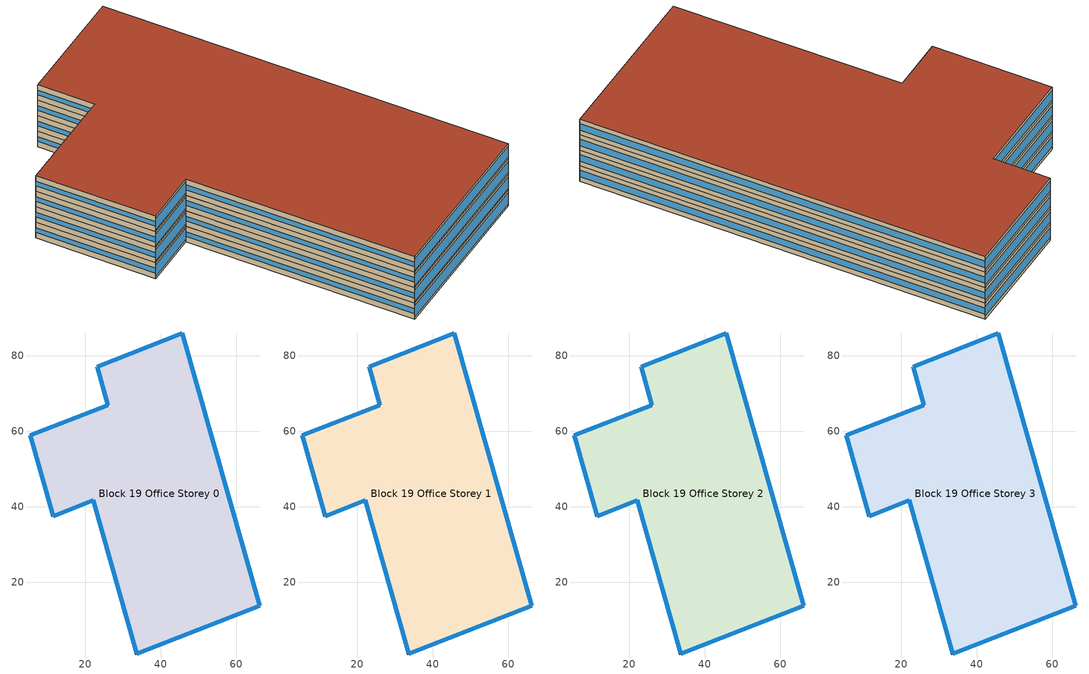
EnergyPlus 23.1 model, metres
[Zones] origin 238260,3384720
Block 19 Office Storey 0
 floor ground (Project Floor): 45.72,85.96 66.14,13.79 33.67,1.04 22.08,41.71 11.52,37.53 5.51,58.86 25.96,66.91 23.13,77.07 z0
 wall outside (Project Wall): 45.72,85.96 23.13,77.07 25.96,66.91 5.51,58.86 11.52,37.53 22.08,41.71 33.67,1.04 66.14,13.79 45.72,85.96 z0:3
 window (Office_north_window_construction): 45.7,85.95 23.14,77.08 / 25.95,66.91 5.52,58.87 z0.6:2.4
 window (Office_west_window_construction): 23.13,77.07 25.96,66.92 / 5.51,58.85 11.51,37.54 / 22.09,41.69 33.67,1.06 z1.05:1.95
 window (Office_south_window_construction): 11.52,37.53 22.08,41.71 / 33.69,1.05 66.13,13.79 z0.45:2.55
 window (Office_east_window_construction): 66.13,13.83 45.73,85.92 z0.9:2.1
 roof outside (Project Ceiling): 66.14,13.79 45.72,85.96 23.13,77.07 25.96,66.91 5.51,58.86 11.52,37.53 22.08,41.71 33.67,1.04 z3
Block 19 Office Storey 1
 floor outside (Project Floor): 45.72,85.96 66.14,13.79 33.67,1.04 22.08,41.71 11.52,37.53 5.51,58.86 25.96,66.91 23.13,77.07 z3
 wall outside (Project Wall): 45.72,85.96 23.13,77.07 25.96,66.91 5.51,58.86 11.52,37.53 22.08,41.71 33.67,1.04 66.14,13.79 45.72,85.96 z3:6
 window (Office_north_window_construction): 45.7,85.95 23.14,77.08 / 25.95,66.91 5.52,58.87 z3.6:5.4
 window (Office_west_window_construction): 23.13,77.07 25.96,66.92 / 5.51,58.85 11.51,37.54 / 22.09,41.69 33.67,1.06 z4.05:4.95
 window (Office_south_window_construction): 11.52,37.53 22.08,41.71 / 33.69,1.05 66.13,13.79 z3.45:5.55
 window (Office_east_window_construction): 66.13,13.83 45.73,85.92 z3.9:5.1
 roof outside (Project Ceiling): 66.14,13.79 45.72,85.96 23.13,77.07 25.96,66.91 5.51,58.86 11.52,37.53 22.08,41.71 33.67,1.04 z6
Block 19 Office Storey 2
 floor outside (Project Floor): 45.72,85.96 66.14,13.79 33.67,1.04 22.08,41.71 11.52,37.53 5.51,58.86 25.96,66.91 23.13,77.07 z6
 wall outside (Project Wall): 45.72,85.96 23.13,77.07 25.96,66.91 5.51,58.86 11.52,37.53 22.08,41.71 33.67,1.04 66.14,13.79 45.72,85.96 z6:9
 window (Office_north_window_construction): 45.7,85.95 23.14,77.08 / 25.95,66.91 5.52,58.87 z6.6:8.4
 window (Office_west_window_construction): 23.13,77.07 25.96,66.92 / 5.51,58.85 11.51,37.54 / 22.09,41.69 33.67,1.06 z7.05:7.95
 window (Office_south_window_construction): 11.52,37.53 22.08,41.71 / 33.69,1.05 66.13,13.79 z6.45:8.55
 window (Office_east_window_construction): 66.13,13.83 45.73,85.92 z6.9:8.1
 roof outside (Project Ceiling): 66.14,13.79 45.72,85.96 23.13,77.07 25.96,66.91 5.51,58.86 11.52,37.53 22.08,41.71 33.67,1.04 z9
Block 19 Office Storey 3
 floor outside (Project Floor): 45.72,85.96 66.14,13.79 33.67,1.04 22.08,41.71 11.52,37.53 5.51,58.86 25.96,66.91 23.13,77.07 z9
 wall outside (Project Wall): 45.72,85.96 23.13,77.07 25.96,66.91 5.51,58.86 11.52,37.53 22.08,41.71 33.67,1.04 66.14,13.79 45.72,85.96 z9:12
 window (Office_north_window_construction): 45.7,85.95 23.14,77.08 / 25.95,66.91 5.52,58.87 z9.6:11.4
 window (Office_west_window_construction): 23.13,77.07 25.96,66.92 / 5.51,58.85 11.51,37.54 / 22.09,41.69 33.67,1.06 z10.05:10.95
 window (Office_south_window_construction): 11.52,37.53 22.08,41.71 / 33.69,1.05 66.13,13.79 z9.45:11.55
 window (Office_east_window_construction): 66.13,13.83 45.73,85.92 z9.9:11.1
 roof outside (Project Flat Roof): 66.14,13.79 45.72,85.96 23.13,77.07 25.96,66.91 5.51,58.86 11.52,37.53 22.08,41.71 33.67,1.04 z12
[Building]
Building_1: North Axis=0; Terrain=City; Loads Convergence Tolerance Value=0.04; Temperature Convergence Tolerance Value=0.4; Solar Distribution=FullExterior; Maximum Number of Warmup Days=25; Minimum Number of Warmup Days=6
[Site:Location]
CHN Design_Conditions: Latitude=30; Longitude=114; Time Zone=8; Elevation=12
[SIZINGPERIOD:DESIGNDAY] Day of Month=21; DryBulb Temperature Range Modifier Type=DefaultMultipliers; Humidity Condition Type=Wetbulb; Barometric Pressure=101181; Rain Indicator=No; Snow Indicator=No; Daylight Saving Time Indicator=No; Sky Clearness=0; Begin Environment Reset Mode=FullResetAtBeginEnvironment
Name | Month | Day Type | Maximum DryBulb Temperature | Daily DryBulb Temperature Range | Wetbulb or DewPoint at Maximum DryBulb | Wind Speed | Wind Direction | Solar Model Indicator | ASHRAE Clear Sky Optical Depth for Beam Irradiance taub | ASHRAE Clear Sky Optical Depth for Diffuse Irradiance taud
Ann Htg 99.6% Condns DB | 1 | WinterDesignDay | -10 | 0 | -4.8 | 1 | 340 | ASHRAEClearSky | 0 | 0
Ann Clg .4% Condns DB=>MWB | 7 | SummerDesignDay | 40 | 6.6 | 27.1 | 3.5 | 220 | ASHRAETau | 0.781 | 1.413
[MATERIAL]
DefaultMaterial: Roughness=Rough; Thickness=0.1; Conductivity=0.1; Density=1000; Specific Heat=1000; Thermal Absorptance=0.9; Solar Absorptance=0.7; Visible Absorptance=0.7
[WINDOWMATERIAL:SIMPLEGLAZINGSYSTEM] UFactor=3; Visible Transmittance=0.6
Name | Solar Heat Gain Coefficient
Office_east_window; Office_south_window; Office_west_window | 0.3
Office_north_window | 0.35
[CONSTRUCTION]
Project Wall; Project Floor; Project Flat Roof; Project Ceiling: DefaultMaterial
Office_east_window_construction: Office_east_window
Office_south_window_construction: Office_south_window
Office_west_window_construction: Office_west_window
Office_north_window_construction: Office_north_window
[SPACE] Ceiling Height=autocalculate; Volume=autocalculate; Floor Area=autocalculate; Space Type=Office
Name | Zone
Block 19 Office Storey 0_space | Block 19 Office Storey 0
Block 19 Office Storey 1_space | Block 19 Office Storey 1
Block 19 Office Storey 2_space | Block 19 Office Storey 2
Block 19 Office Storey 3_space | Block 19 Office Storey 3
[SPACELIST]
Office: Block 19 Office Storey 0_space, Block 19 Office Storey 1_space, Block 19 Office Storey 2_space, Block 19 Office Storey 3_space
[ZONE] Type=1; Multiplier=1; Ceiling Height=autocalculate; Volume=autocalculate; Floor Area=autocalculate; Part of Total Floor Area=Yes
Block 19 Office Storey 0; Block 19 Office Storey 1; Block 19 Office Storey 2; Block 19 Office Storey 3
[PEOPLE]
People_for_office: Zone or ZoneList or Space or SpaceList=Office; Number of People Schedule=SeasonalSchedule_Schedule_office_people; Number of People Calculation Method=People/Area; People per Floor Area=0.1; Fraction Radiant=0.3; Sensible Heat Fraction=autocalculate; Activity Level Schedule=SeasonalSchedule_Schedule_office_activity; Carbon Dioxide Generation Rate=3.82e-08; Enable ASHRAE 55 Comfort Warnings=No; Mean Radiant Temperature Calculation Type=ZoneAveraged; Clothing Insulation Calculation Method=ClothingInsulationSchedule; Cold Stress Temperature Threshold=15.56; Heat Stress Temperature Threshold=30
[LIGHTS]
Light_for_office: Zone or ZoneList or Space or SpaceList=Office; Schedule=SeasonalSchedule_office_lighting; Design Level Calculation Method=Watts/Area; Watts per Zone Floor Area=8; Return Air Fraction=0; Fraction Radiant=0.32; Fraction Visible=0.25; Fraction Replaceable=1; EndUse Subcategory=General; Return Air Fraction Calculated from Plenum Temperature=No; Return Air Fraction Function of Plenum Temperature Coefficient 1=0; Return Air Fraction Function of Plenum Temperature Coefficient 2=0
[ELECTRICEQUIPMENT]
Equipment_for_office: Zone or ZoneList or Space or SpaceList=Office; Schedule=SeasonalSchedule_Schedule_office_equipment; Design Level Calculation Method=Watts/Area; Watts per Zone Floor Area=15; Fraction Latent=0; Fraction Radiant=0; Fraction Lost=0; EndUse Subcategory=Electric Equipment
[DAYLIGHTING:CONTROLS] Illuminance Setpoint at Reference Point 1=300
Name | Zone or Space | Glare Calculation Daylighting Reference Point | Daylighting Reference Point 1
Dlight_Block 19 Office Storey 0 | Block 19 Office Storey 0 | Rpoint_Block 19 Office Storey 0 | Rpoint_Block 19 Office Storey 0
Dlight_Block 19 Office Storey 1 | Block 19 Office Storey 1 | Rpoint_Block 19 Office Storey 1 | Rpoint_Block 19 Office Storey 1
Dlight_Block 19 Office Storey 2 | Block 19 Office Storey 2 | Rpoint_Block 19 Office Storey 2 | Rpoint_Block 19 Office Storey 2
Dlight_Block 19 Office Storey 3 | Block 19 Office Storey 3 | Rpoint_Block 19 Office Storey 3 | Rpoint_Block 19 Office Storey 3
[HVACTEMPLATE:THERMOSTAT]
Name | Heating Setpoint Schedule | Cooling Setpoint Schedule
Thermostat_for_office | SeasonalSchedule_office_heating | SeasonalSchedule_office_cooling
Thermostat_for_commercial | SeasonalSchedule_commerical_heating | SeasonalSchedule_commerical_cooling
Thermostat_for_residential | SeasonalSchedule_residential_heating | SeasonalSchedule_residential_cooling
Thermostat_for_school | SeasonalSchedule_school_heating | SeasonalSchedule_school_cooling
Thermostat_for_hospital | SeasonalSchedule_hospital_heating | SeasonalSchedule_hospital_cooling
Thermostat_for_industrial | SeasonalSchedule_Industrial_heating | SeasonalSchedule_Industrial_cooling
Thermostat_for_transport | SeasonalSchedule_transport_heating | SeasonalSchedule_transport_cooling
Thermostat_for_administration | SeasonalSchedule_administration_heating | SeasonalSchedule_administration_cooling
[HVACTEMPLATE:ZONE:IDEALLOADSAIRSYSTEM] Template Thermostat=Thermostat_for_office; Maximum Heating Supply Air Temperature=50; Minimum Cooling Supply Air Temperature=13; Maximum Heating Supply Air Humidity Ratio=0.0156; Minimum Cooling Supply Air Humidity Ratio=0.0077; Heating Limit=NoLimit; Cooling Limit=NoLimit; Dehumidification Control Type=ConstantSensibleHeatRatio; Cooling Sensible Heat Ratio=0.7; Dehumidification Setpoint=60; Humidification Control Type=None; Humidification Setpoint=30; Outdoor Air Method=DetailedSpecification; Outdoor Air Flow Rate per Person=0.00944; Outdoor Air Flow Rate per Zone Floor Area=0; Outdoor Air Flow Rate per Zone=0; Design Specification Outdoor Air Object=Ventilation_for_office; Demand Controlled Ventilation Type=None; Outdoor Air Economizer Type=NoEconomizer; Heat Recovery Type=None; Sensible Heat Recovery Effectiveness=0.7; Latent Heat Recovery Effectiveness=0.65
Block 19 Office Storey 0; Block 19 Office Storey 1; Block 19 Office Storey 2; Block 19 Office Storey 3
[DESIGNSPECIFICATION:OUTDOORAIR]
Ventilation_for_office: Outdoor Air Method=Flow/Person; Outdoor Air Flow per Person=0.00833333; Outdoor Air Flow per Zone Floor Area=0; Outdoor Air Flow per Zone=0; Outdoor Air Flow Air Changes per Hour=0
[SCHEDULE:DAY:HOURLY]
Schedule_administration_heating_summer_hourly; Schedule_commerical_heating_summer_hourly; Schedule_residential_heating_summer_hourly; Schedule_school_heating_summer_hourly; Schedule_hospital_heating_summer_hourly; Schedule_Industrial_heating_summer_hourly; Schedule_transport_heating_summer_hourly; Schedule_office_heating_summer_hourly: -20, -20, -20, -20, -20, -20, -20, -20, -20, -20, -20, -20, -20, -20, -20, -20, -20, -20, -20, -20, -20, -20, -20, -20
Schedule_administration_heating_winnter_weekday_hourly: 5, 5, 5, 5, 5, 5, 12, 12, 18, 20, 20, 20, 20, 20, 20, 20, 20, 20, 18, 5, 5, 5, 5, 5
Schedule_administration_heating_winnter_holiday_hourly; Schedule_school_heating_winnter_holiday_hourly: 5, 5, 5, 5, 5, 5, 5, 5, 5, 5, 5, 5, 5, 5, 5, 5, 5, 5, 5, 5, 5, 5, 5, 5
Schedule_administration_cooling_winter_hourly; Schedule_administration_cooling_summer_holiday_hourly; Schedule_commerical_cooling_winter_hourly; Schedule_residential_cooling_winter_hourly; Schedule_school_cooling_winter_hourly; Schedule_school_cooling_summer_holiday_hourly; Schedule_hospital_cooling_winter_hourly; Schedule_Industrial_cooling_winter_hourly; Schedule_transport_cooling_winter_hourly; Schedule_office_cooling_winter_hourly: 50, 50, 50, 50, 50, 50, 50, 50, 50, 50, 50, 50, 50, 50, 50, 50, 50, 50, 50, 50, 50, 50, 50, 50
Schedule_administration_cooling_summer_weekday_hourly: 50, 50, 50, 50, 50, 50, 50, 28, 26, 26, 26, 26, 26, 26, 26, 26, 26, 26, 50, 50, 50, 50, 50, 50
Schedule_commerical_heating_winnter_weekday_hourly; Schedule_commerical_heating_winnter_holiday_hourly: 5, 5, 5, 5, 5, 5, 12, 16, 18, 18, 18, 18, 18, 18, 18, 18, 18, 18, 18, 18, 12, 5, 5, 5
Schedule_commerical_cooling_summer_weekday_hourly; Schedule_commerical_cooling_summer_holiday_hourly: 50, 50, 50, 50, 50, 50, 50, 28, 24, 24, 24, 24, 24, 24, 24, 24, 24, 24, 24, 24, 24, 28, 50, 50
Schedule_residential_heating_winnter_weekday_hourly; Schedule_residential_heating_winnter_holiday_hourly: 18, 18, 18, 18, 18, 18, 18, -20, -20, -20, -20, -20, -20, -20, -20, -20, -20, -20, -20, -20, 18, 18, 18, 18
Schedule_residential_cooling_summer_weekday_hourly; Schedule_residential_cooling_summer_holiday_hourly: 26, 26, 26, 26, 26, 26, 26, 50, 50, 50, 50, 50, 50, 50, 50, 50, 50, 50, 50, 50, 26, 26, 26, 26
Schedule_school_heating_winnter_weekday_hourly: 5, 5, 5, 5, 5, 12, 18, 20, 20, 20, 20, 20, 20, 20, 20, 20, 20, 20, 18, 12, 5, 5, 5, 5
Schedule_school_cooling_summer_weekday_hourly: 50, 50, 50, 50, 50, 50, 28, 26, 26, 26, 26, 26, 26, 26, 26, 26, 26, 26, 50, 50, 50, 50, 50, 50
Schedule_hospital_heating_winnter_weekday_hourly; Schedule_hospital_heating_winnter_holiday_hourly: 22, 22, 22, 22, 22, 22, 22, 22, 22, 22, 22, 22, 22, 22, 22, 22, 22, 22, 22, 22, 22, 22, 22, 22
Schedule_hospital_cooling_summer_weekday_hourly; Schedule_hospital_cooling_summer_holiday_hourly: 26, 26, 26, 26, 26, 26, 26, 26, 26, 26, 26, 26, 26, 26, 26, 26, 26, 26, 26, 26, 26, 26, 26, 26
Schedule_Industrial_heating_winnter_weekday_hourly; Schedule_Industrial_heating_winnter_holiday_hourly: -20, -20, -20, -20, -20, -20, 18, 18, 18, 18, 18, 18, 18, 18, 18, 18, 18, 18, 18, -20, -20, -20, -20, -20
Schedule_Industrial_cooling_summer_weekday_hourly; Schedule_Industrial_cooling_summer_holiday_hourly: 50, 50, 50, 50, 50, 50, 50, 28, 28, 28, 28, 28, 28, 28, 28, 28, 28, 28, 28, 50, 50, 50, 50, 50
Schedule_transport_heating_winnter_weekday_hourly; Schedule_transport_heating_winnter_holiday_hourly: 18, 18, 18, 18, 18, 18, 20, 20, 20, 20, 20, 20, 20, 20, 20, 20, 20, 20, 20, 20, 20, 20, 18, 18
Schedule_transport_cooling_summer_weekday_hourly; Schedule_transport_cooling_summer_holiday_hourly: 26, 26, 26, 26, 26, 26, 26, 24, 24, 24, 25, 24, 24, 24, 24, 24, 24, 24, 24, 24, 24, 24, 26, 28
Schedule_office_heating_winnter_weekday_hourly: 5, 5, 5, 5, 5, 5, 12, 18, 20, 20, 20, 20, 20, 20, 20, 20, 20, 20, 20, 18, 12, 5, 5, 5
Schedule_office_heating_winnter_holiday_hourly: 5, 5, 5, 5, 5, 5, 5, 5, 5, 16, 16, 16, 16, 16, 16, 16, 16, 5, 5, 5, 5, 5, 5, 5
Schedule_office_cooling_summer_weekday_hourly: 50, 50, 50, 50, 50, 50, 28, 26, 26, 26, 26, 26, 26, 26, 26, 26, 26, 26, 26, 26, 50, 50, 50, 50
Schedule_office_cooling_summer_holiday_hourly: 50, 50, 50, 50, 50, 50, 50, 50, 50, 50, 50, 26, 26, 26, 26, 26, 26, 50, 50, 50, 50, 50, 50, 50
Schedule_office_lighting_weekday_hourly: 0.1, 0.1, 0.1, 0.1, 0.1, 0.1, 0.1, 0.2, 0.5, 0.95, 0.95, 0.95, 0.8, 0.8, 0.95, 0.95, 0.95, 0.95, 0.95, 0.95, 0.95, 0.8, 0.5, 0.1
Schedule_office_lighting_holiday_hourly; Schedule_office_equipment_holiday_hourly: 0.1, 0.1, 0.1, 0.1, 0.1, 0.1, 0.1, 0.1, 0.1, 0.1, 0.1, 0.1, 0.1, 0.3, 0.3, 0.3, 0.3, 0.3, 0.3, 0.3, 0.3, 0.3, 0.1, 0.1
Schedule_office_equipment_weekday_hourly: 0.1, 0.1, 0.1, 0.1, 0.1, 0.1, 0.1, 0.2, 0.5, 0.95, 0.95, 0.95, 0.5, 0.5, 0.95, 0.95, 0.95, 0.95, 0.95, 0.95, 0.4, 0.4, 0.3, 0.1
Schedule_office_people_weekday_hourly: 0.1, 0.1, 0.1, 0.1, 0.1, 0.1, 0.1, 0.5, 0.95, 0.95, 0.95, 0.8, 0.8, 0.95, 0.95, 0.95, 0.95, 0.95, 0.8, 0.5, 0.5, 0.3, 0.1, 0.1
Schedule_office_people_holiday_hourly: 0.1, 0.1, 0.1, 0.1, 0.1, 0.1, 0.1, 0.1, 0.1, 0.1, 0.1, 0.1, 0.1, 0.3, 0.3, 0.3, 0.3, 0.3, 0.3, 0.1, 0.1, 0.1, 0.1, 0.1
Schedule_office_activity_weekday_hourly; Schedule_office_activity_holiday_hourly: 144, 144, 144, 144, 144, 144, 144, 144, 144, 144, 144, 144, 144, 144, 144, 144, 144, 144, 144, 144, 144, 144, 144, 144
[SCHEDULE:WEEK:DAILY]
Schedule_office_heating_summer_weekly: Schedule_office_heating_summer_hourly, Schedule_office_heating_summer_hourly, Schedule_office_heating_summer_hourly, Schedule_office_heating_summer_hourly, Schedule_office_heating_summer_hourly, Schedule_office_heating_summer_hourly, Schedule_office_heating_summer_hourly, Schedule_office_heating_summer_hourly, Schedule_office_heating_summer_hourly, Schedule_office_heating_summer_hourly, Schedule_office_heating_summer_hourly, Schedule_office_heating_summer_hourly
Schedule_office_heating_winnter_weekly: Schedule_office_heating_winnter_holiday_hourly, Schedule_office_heating_winnter_weekday_hourly, Schedule_office_heating_winnter_weekday_hourly, Schedule_office_heating_winnter_weekday_hourly, Schedule_office_heating_winnter_weekday_hourly, Schedule_office_heating_winnter_weekday_hourly, Schedule_office_heating_winnter_holiday_hourly, Schedule_office_heating_winnter_holiday_hourly, Schedule_office_heating_winnter_weekday_hourly, Schedule_office_heating_winnter_weekday_hourly, Schedule_office_heating_winnter_holiday_hourly, Schedule_office_heating_winnter_holiday_hourly
Schedule_office_cooling_winnter_weekly: Schedule_office_cooling_winter_hourly, Schedule_office_cooling_winter_hourly, Schedule_office_cooling_winter_hourly, Schedule_office_cooling_winter_hourly, Schedule_office_cooling_winter_hourly, Schedule_office_cooling_winter_hourly, Schedule_office_cooling_winter_hourly, Schedule_office_cooling_winter_hourly, Schedule_office_cooling_winter_hourly, Schedule_office_cooling_winter_hourly, Schedule_office_cooling_winter_hourly, Schedule_office_cooling_winter_hourly
Schedule_office_cooling_summer_weekly: Schedule_office_cooling_summer_holiday_hourly, Schedule_office_cooling_summer_weekday_hourly, Schedule_office_cooling_summer_weekday_hourly, Schedule_office_cooling_summer_weekday_hourly, Schedule_office_cooling_summer_weekday_hourly, Schedule_office_cooling_summer_weekday_hourly, Schedule_office_cooling_summer_holiday_hourly, Schedule_office_cooling_summer_holiday_hourly, Schedule_office_cooling_summer_weekday_hourly, Schedule_office_cooling_summer_weekday_hourly, Schedule_office_cooling_summer_holiday_hourly, Schedule_office_cooling_summer_holiday_hourly
Schedule_office_lighting_weekly: Schedule_office_lighting_holiday_hourly, Schedule_office_lighting_weekday_hourly, Schedule_office_lighting_weekday_hourly, Schedule_office_lighting_weekday_hourly, Schedule_office_lighting_weekday_hourly, Schedule_office_lighting_weekday_hourly, Schedule_office_lighting_holiday_hourly, Schedule_office_lighting_holiday_hourly, Schedule_office_lighting_weekday_hourly, Schedule_office_lighting_weekday_hourly, Schedule_office_lighting_holiday_hourly, Schedule_office_lighting_holiday_hourly
Schedule_office_equipment_weekly: Schedule_office_equipment_holiday_hourly, Schedule_office_equipment_weekday_hourly, Schedule_office_equipment_weekday_hourly, Schedule_office_equipment_weekday_hourly, Schedule_office_equipment_weekday_hourly, Schedule_office_equipment_weekday_hourly, Schedule_office_equipment_holiday_hourly, Schedule_office_equipment_holiday_hourly, Schedule_office_equipment_weekday_hourly, Schedule_office_equipment_weekday_hourly, Schedule_office_equipment_holiday_hourly, Schedule_office_equipment_holiday_hourly
Schedule_office_people_weekly: Schedule_office_people_holiday_hourly, Schedule_office_people_weekday_hourly, Schedule_office_people_weekday_hourly, Schedule_office_people_weekday_hourly, Schedule_office_people_weekday_hourly, Schedule_office_people_weekday_hourly, Schedule_office_people_holiday_hourly, Schedule_office_people_holiday_hourly, Schedule_office_people_weekday_hourly, Schedule_office_people_weekday_hourly, Schedule_office_people_holiday_hourly, Schedule_office_people_holiday_hourly
Schedule_office_activity_weekly: Schedule_office_activity_holiday_hourly, Schedule_office_activity_weekday_hourly, Schedule_office_activity_weekday_hourly, Schedule_office_activity_weekday_hourly, Schedule_office_activity_weekday_hourly, Schedule_office_activity_weekday_hourly, Schedule_office_activity_holiday_hourly, Schedule_office_activity_holiday_hourly, Schedule_office_activity_weekday_hourly, Schedule_office_activity_weekday_hourly, Schedule_office_activity_holiday_hourly, Schedule_office_activity_holiday_hourly
Schedule_commerical_heating_summer_weekly: Schedule_commerical_heating_summer_hourly, Schedule_commerical_heating_summer_hourly, Schedule_commerical_heating_summer_hourly, Schedule_commerical_heating_summer_hourly, Schedule_commerical_heating_summer_hourly, Schedule_commerical_heating_summer_hourly, Schedule_commerical_heating_summer_hourly, Schedule_commerical_heating_summer_hourly, Schedule_commerical_heating_summer_hourly, Schedule_commerical_heating_summer_hourly, Schedule_commerical_heating_summer_hourly, Schedule_commerical_heating_summer_hourly
Schedule_commerical_heating_winnter_weekly: Schedule_commerical_heating_winnter_holiday_hourly, Schedule_commerical_heating_winnter_weekday_hourly, Schedule_commerical_heating_winnter_weekday_hourly, Schedule_commerical_heating_winnter_weekday_hourly, Schedule_commerical_heating_winnter_weekday_hourly, Schedule_commerical_heating_winnter_weekday_hourly, Schedule_commerical_heating_winnter_holiday_hourly, Schedule_commerical_heating_winnter_holiday_hourly, Schedule_commerical_heating_winnter_weekday_hourly, Schedule_commerical_heating_winnter_weekday_hourly, Schedule_commerical_heating_winnter_holiday_hourly, Schedule_commerical_heating_winnter_holiday_hourly
Schedule_commerical_cooling_winnter_weekly: Schedule_commerical_cooling_winter_hourly, Schedule_commerical_cooling_winter_hourly, Schedule_commerical_cooling_winter_hourly, Schedule_commerical_cooling_winter_hourly, Schedule_commerical_cooling_winter_hourly, Schedule_commerical_cooling_winter_hourly, Schedule_commerical_cooling_winter_hourly, Schedule_commerical_cooling_winter_hourly, Schedule_commerical_cooling_winter_hourly, Schedule_commerical_cooling_winter_hourly, Schedule_commerical_cooling_winter_hourly, Schedule_commerical_cooling_winter_hourly
Schedule_commerical_cooling_summer_weekly: Schedule_commerical_cooling_summer_holiday_hourly, Schedule_commerical_cooling_summer_weekday_hourly, Schedule_commerical_cooling_summer_weekday_hourly, Schedule_commerical_cooling_summer_weekday_hourly, Schedule_commerical_cooling_summer_weekday_hourly, Schedule_commerical_cooling_summer_weekday_hourly, Schedule_commerical_cooling_summer_holiday_hourly, Schedule_commerical_cooling_summer_holiday_hourly, Schedule_commerical_cooling_summer_weekday_hourly, Schedule_commerical_cooling_summer_weekday_hourly, Schedule_commerical_cooling_summer_holiday_hourly, Schedule_commerical_cooling_summer_holiday_hourly
Schedule_residential_heating_summer_weekly: Schedule_residential_heating_summer_hourly, Schedule_residential_heating_summer_hourly, Schedule_residential_heating_summer_hourly, Schedule_residential_heating_summer_hourly, Schedule_residential_heating_summer_hourly, Schedule_residential_heating_summer_hourly, Schedule_residential_heating_summer_hourly, Schedule_residential_heating_summer_hourly, Schedule_residential_heating_summer_hourly, Schedule_residential_heating_summer_hourly, Schedule_residential_heating_summer_hourly, Schedule_residential_heating_summer_hourly
Schedule_residential_heating_winnter_weekly: Schedule_residential_heating_winnter_holiday_hourly, Schedule_residential_heating_winnter_weekday_hourly, Schedule_residential_heating_winnter_weekday_hourly, Schedule_residential_heating_winnter_weekday_hourly, Schedule_residential_heating_winnter_weekday_hourly, Schedule_residential_heating_winnter_weekday_hourly, Schedule_residential_heating_winnter_holiday_hourly, Schedule_residential_heating_winnter_holiday_hourly, Schedule_residential_heating_winnter_weekday_hourly, Schedule_residential_heating_winnter_weekday_hourly, Schedule_residential_heating_winnter_holiday_hourly, Schedule_residential_heating_winnter_holiday_hourly
Schedule_residential_cooling_winnter_weekly: Schedule_residential_cooling_winter_hourly, Schedule_residential_cooling_winter_hourly, Schedule_residential_cooling_winter_hourly, Schedule_residential_cooling_winter_hourly, Schedule_residential_cooling_winter_hourly, Schedule_residential_cooling_winter_hourly, Schedule_residential_cooling_winter_hourly, Schedule_residential_cooling_winter_hourly, Schedule_residential_cooling_winter_hourly, Schedule_residential_cooling_winter_hourly, Schedule_residential_cooling_winter_hourly, Schedule_residential_cooling_winter_hourly
Schedule_residential_cooling_summer_weekly: Schedule_residential_cooling_summer_holiday_hourly, Schedule_residential_cooling_summer_weekday_hourly, Schedule_residential_cooling_summer_weekday_hourly, Schedule_residential_cooling_summer_weekday_hourly, Schedule_residential_cooling_summer_weekday_hourly, Schedule_residential_cooling_summer_weekday_hourly, Schedule_residential_cooling_summer_holiday_hourly, Schedule_residential_cooling_summer_holiday_hourly, Schedule_residential_cooling_summer_weekday_hourly, Schedule_residential_cooling_summer_weekday_hourly, Schedule_residential_cooling_summer_holiday_hourly, Schedule_residential_cooling_summer_holiday_hourly
Schedule_school_heating_summer_weekly: Schedule_school_heating_summer_hourly, Schedule_school_heating_summer_hourly, Schedule_school_heating_summer_hourly, Schedule_school_heating_summer_hourly, Schedule_school_heating_summer_hourly, Schedule_school_heating_summer_hourly, Schedule_school_heating_summer_hourly, Schedule_school_heating_summer_hourly, Schedule_school_heating_summer_hourly, Schedule_school_heating_summer_hourly, Schedule_school_heating_summer_hourly, Schedule_school_heating_summer_hourly
Schedule_school_heating_winnter_weekly: Schedule_school_heating_winnter_holiday_hourly, Schedule_school_heating_winnter_weekday_hourly, Schedule_school_heating_winnter_weekday_hourly, Schedule_school_heating_winnter_weekday_hourly, Schedule_school_heating_winnter_weekday_hourly, Schedule_school_heating_winnter_weekday_hourly, Schedule_school_heating_winnter_holiday_hourly, Schedule_school_heating_winnter_holiday_hourly, Schedule_school_heating_winnter_weekday_hourly, Schedule_school_heating_winnter_weekday_hourly, Schedule_school_heating_winnter_holiday_hourly, Schedule_school_heating_winnter_holiday_hourly
Schedule_school_cooling_winnter_weekly: Schedule_school_cooling_winter_hourly, Schedule_school_cooling_winter_hourly, Schedule_school_cooling_winter_hourly, Schedule_school_cooling_winter_hourly, Schedule_school_cooling_winter_hourly, Schedule_school_cooling_winter_hourly, Schedule_school_cooling_winter_hourly, Schedule_school_cooling_winter_hourly, Schedule_school_cooling_winter_hourly, Schedule_school_cooling_winter_hourly, Schedule_school_cooling_winter_hourly, Schedule_school_cooling_winter_hourly
Schedule_school_cooling_summer_weekly: Schedule_school_cooling_summer_holiday_hourly, Schedule_school_cooling_summer_weekday_hourly, Schedule_school_cooling_summer_weekday_hourly, Schedule_school_cooling_summer_weekday_hourly, Schedule_school_cooling_summer_weekday_hourly, Schedule_school_cooling_summer_weekday_hourly, Schedule_school_cooling_summer_holiday_hourly, Schedule_school_cooling_summer_holiday_hourly, Schedule_school_cooling_summer_weekday_hourly, Schedule_school_cooling_summer_weekday_hourly, Schedule_school_cooling_summer_holiday_hourly, Schedule_school_cooling_summer_holiday_hourly
Schedule_hospital_heating_summer_weekly: Schedule_hospital_heating_summer_hourly, Schedule_hospital_heating_summer_hourly, Schedule_hospital_heating_summer_hourly, Schedule_hospital_heating_summer_hourly, Schedule_hospital_heating_summer_hourly, Schedule_hospital_heating_summer_hourly, Schedule_hospital_heating_summer_hourly, Schedule_hospital_heating_summer_hourly, Schedule_hospital_heating_summer_hourly, Schedule_hospital_heating_summer_hourly, Schedule_hospital_heating_summer_hourly, Schedule_hospital_heating_summer_hourly
Schedule_hospital_heating_winnter_weekly: Schedule_hospital_heating_winnter_holiday_hourly, Schedule_hospital_heating_winnter_weekday_hourly, Schedule_hospital_heating_winnter_weekday_hourly, Schedule_hospital_heating_winnter_weekday_hourly, Schedule_hospital_heating_winnter_weekday_hourly, Schedule_hospital_heating_winnter_weekday_hourly, Schedule_hospital_heating_winnter_holiday_hourly, Schedule_hospital_heating_winnter_holiday_hourly, Schedule_hospital_heating_winnter_weekday_hourly, Schedule_hospital_heating_winnter_weekday_hourly, Schedule_hospital_heating_winnter_holiday_hourly, Schedule_hospital_heating_winnter_holiday_hourly
Schedule_hospital_cooling_winnter_weekly: Schedule_hospital_cooling_winter_hourly, Schedule_hospital_cooling_winter_hourly, Schedule_hospital_cooling_winter_hourly, Schedule_hospital_cooling_winter_hourly, Schedule_hospital_cooling_winter_hourly, Schedule_hospital_cooling_winter_hourly, Schedule_hospital_cooling_winter_hourly, Schedule_hospital_cooling_winter_hourly, Schedule_hospital_cooling_winter_hourly, Schedule_hospital_cooling_winter_hourly, Schedule_hospital_cooling_winter_hourly, Schedule_hospital_cooling_winter_hourly
Schedule_hospital_cooling_summer_weekly: Schedule_hospital_cooling_summer_holiday_hourly, Schedule_hospital_cooling_summer_weekday_hourly, Schedule_hospital_cooling_summer_weekday_hourly, Schedule_hospital_cooling_summer_weekday_hourly, Schedule_hospital_cooling_summer_weekday_hourly, Schedule_hospital_cooling_summer_weekday_hourly, Schedule_hospital_cooling_summer_holiday_hourly, Schedule_hospital_cooling_summer_holiday_hourly, Schedule_hospital_cooling_summer_weekday_hourly, Schedule_hospital_cooling_summer_weekday_hourly, Schedule_hospital_cooling_summer_holiday_hourly, Schedule_hospital_cooling_summer_holiday_hourly
Schedule_Industrial_heating_summer_weekly: Schedule_Industrial_heating_summer_hourly, Schedule_Industrial_heating_summer_hourly, Schedule_Industrial_heating_summer_hourly, Schedule_Industrial_heating_summer_hourly, Schedule_Industrial_heating_summer_hourly, Schedule_Industrial_heating_summer_hourly, Schedule_Industrial_heating_summer_hourly, Schedule_Industrial_heating_summer_hourly, Schedule_Industrial_heating_summer_hourly, Schedule_Industrial_heating_summer_hourly, Schedule_Industrial_heating_summer_hourly, Schedule_Industrial_heating_summer_hourly
Schedule_Industrial_heating_winnter_weekly: Schedule_Industrial_heating_winnter_holiday_hourly, Schedule_Industrial_heating_winnter_weekday_hourly, Schedule_Industrial_heating_winnter_weekday_hourly, Schedule_Industrial_heating_winnter_weekday_hourly, Schedule_Industrial_heating_winnter_weekday_hourly, Schedule_Industrial_heating_winnter_weekday_hourly, Schedule_Industrial_heating_winnter_holiday_hourly, Schedule_Industrial_heating_winnter_holiday_hourly, Schedule_Industrial_heating_winnter_weekday_hourly, Schedule_Industrial_heating_winnter_weekday_hourly, Schedule_Industrial_heating_winnter_holiday_hourly, Schedule_Industrial_heating_winnter_holiday_hourly
Schedule_Industrial_cooling_winnter_weekly: Schedule_Industrial_cooling_winter_hourly, Schedule_Industrial_cooling_winter_hourly, Schedule_Industrial_cooling_winter_hourly, Schedule_Industrial_cooling_winter_hourly, Schedule_Industrial_cooling_winter_hourly, Schedule_Industrial_cooling_winter_hourly, Schedule_Industrial_cooling_winter_hourly, Schedule_Industrial_cooling_winter_hourly, Schedule_Industrial_cooling_winter_hourly, Schedule_Industrial_cooling_winter_hourly, Schedule_Industrial_cooling_winter_hourly, Schedule_Industrial_cooling_winter_hourly
Schedule_Industrial_cooling_summer_weekly: Schedule_Industrial_cooling_summer_holiday_hourly, Schedule_Industrial_cooling_summer_weekday_hourly, Schedule_Industrial_cooling_summer_weekday_hourly, Schedule_Industrial_cooling_summer_weekday_hourly, Schedule_Industrial_cooling_summer_weekday_hourly, Schedule_Industrial_cooling_summer_weekday_hourly, Schedule_Industrial_cooling_summer_holiday_hourly, Schedule_Industrial_cooling_summer_holiday_hourly, Schedule_Industrial_cooling_summer_weekday_hourly, Schedule_Industrial_cooling_summer_weekday_hourly, Schedule_Industrial_cooling_summer_holiday_hourly, Schedule_Industrial_cooling_summer_holiday_hourly
Schedule_administration_heating_summer_weekly: Schedule_administration_heating_summer_hourly, Schedule_administration_heating_summer_hourly, Schedule_administration_heating_summer_hourly, Schedule_administration_heating_summer_hourly, Schedule_administration_heating_summer_hourly, Schedule_administration_heating_summer_hourly, Schedule_administration_heating_summer_hourly, Schedule_administration_heating_summer_hourly, Schedule_administration_heating_summer_hourly, Schedule_administration_heating_summer_hourly, Schedule_administration_heating_summer_hourly, Schedule_administration_heating_summer_hourly
Schedule_administration_heating_winnter_weekly: Schedule_administration_heating_winnter_holiday_hourly, Schedule_administration_heating_winnter_weekday_hourly, Schedule_administration_heating_winnter_weekday_hourly, Schedule_administration_heating_winnter_weekday_hourly, Schedule_administration_heating_winnter_weekday_hourly, Schedule_administration_heating_winnter_weekday_hourly, Schedule_administration_heating_winnter_holiday_hourly, Schedule_administration_heating_winnter_holiday_hourly, Schedule_administration_heating_winnter_weekday_hourly, Schedule_administration_heating_winnter_weekday_hourly, Schedule_administration_heating_winnter_holiday_hourly, Schedule_administration_heating_winnter_holiday_hourly
Schedule_administration_cooling_winnter_weekly: Schedule_administration_cooling_winter_hourly, Schedule_administration_cooling_winter_hourly, Schedule_administration_cooling_winter_hourly, Schedule_administration_cooling_winter_hourly, Schedule_administration_cooling_winter_hourly, Schedule_administration_cooling_winter_hourly, Schedule_administration_cooling_winter_hourly, Schedule_administration_cooling_winter_hourly, Schedule_administration_cooling_winter_hourly, Schedule_administration_cooling_winter_hourly, Schedule_administration_cooling_winter_hourly, Schedule_administration_cooling_winter_hourly
Schedule_administration_cooling_summer_weekly: Schedule_administration_cooling_summer_holiday_hourly, Schedule_administration_cooling_summer_weekday_hourly, Schedule_administration_cooling_summer_weekday_hourly, Schedule_administration_cooling_summer_weekday_hourly, Schedule_administration_cooling_summer_weekday_hourly, Schedule_administration_cooling_summer_weekday_hourly, Schedule_administration_cooling_summer_holiday_hourly, Schedule_administration_cooling_summer_holiday_hourly, Schedule_administration_cooling_summer_weekday_hourly, Schedule_administration_cooling_summer_weekday_hourly, Schedule_administration_cooling_summer_holiday_hourly, Schedule_administration_cooling_summer_holiday_hourly
Schedule_transport_heating_summer_weekly: Schedule_transport_heating_summer_hourly, Schedule_transport_heating_summer_hourly, Schedule_transport_heating_summer_hourly, Schedule_transport_heating_summer_hourly, Schedule_transport_heating_summer_hourly, Schedule_transport_heating_summer_hourly, Schedule_transport_heating_summer_hourly, Schedule_transport_heating_summer_hourly, Schedule_transport_heating_summer_hourly, Schedule_transport_heating_summer_hourly, Schedule_transport_heating_summer_hourly, Schedule_transport_heating_summer_hourly
Schedule_transport_heating_winnter_weekly: Schedule_transport_heating_winnter_holiday_hourly, Schedule_transport_heating_winnter_weekday_hourly, Schedule_transport_heating_winnter_weekday_hourly, Schedule_transport_heating_winnter_weekday_hourly, Schedule_transport_heating_winnter_weekday_hourly, Schedule_transport_heating_winnter_weekday_hourly, Schedule_transport_heating_winnter_holiday_hourly, Schedule_transport_heating_winnter_holiday_hourly, Schedule_transport_heating_winnter_weekday_hourly, Schedule_transport_heating_winnter_weekday_hourly, Schedule_transport_heating_winnter_holiday_hourly, Schedule_transport_heating_winnter_holiday_hourly
Schedule_transport_cooling_winnter_weekly: Schedule_transport_cooling_winter_hourly, Schedule_transport_cooling_winter_hourly, Schedule_transport_cooling_winter_hourly, Schedule_transport_cooling_winter_hourly, Schedule_transport_cooling_winter_hourly, Schedule_transport_cooling_winter_hourly, Schedule_transport_cooling_winter_hourly, Schedule_transport_cooling_winter_hourly, Schedule_transport_cooling_winter_hourly, Schedule_transport_cooling_winter_hourly, Schedule_transport_cooling_winter_hourly, Schedule_transport_cooling_winter_hourly
Schedule_transport_cooling_summer_weekly: Schedule_transport_cooling_summer_holiday_hourly, Schedule_transport_cooling_summer_weekday_hourly, Schedule_transport_cooling_summer_weekday_hourly, Schedule_transport_cooling_summer_weekday_hourly, Schedule_transport_cooling_summer_weekday_hourly, Schedule_transport_cooling_summer_weekday_hourly, Schedule_transport_cooling_summer_holiday_hourly, Schedule_transport_cooling_summer_holiday_hourly, Schedule_transport_cooling_summer_weekday_hourly, Schedule_transport_cooling_summer_weekday_hourly, Schedule_transport_cooling_summer_holiday_hourly, Schedule_transport_cooling_summer_holiday_hourly
[SCHEDULE:YEAR]
SeasonalSchedule_office_heating: Schedule_office_heating_winnter_weekly, 1, 1, 3, 31, Schedule_office_heating_summer_weekly, 4, 1, 11, 30, Schedule_office_heating_winnter_weekly, 12, 1, 12, 31
SeasonalSchedule_office_cooling: Schedule_office_cooling_winnter_weekly, 1, 1, 5, 31, Schedule_office_cooling_summer_weekly, 6, 1, 9, 30, Schedule_office_cooling_winnter_weekly, 10, 1, 12, 31
SeasonalSchedule_office_lighting: Schedule_office_lighting_weekly, 1, 1, 12, 31
SeasonalSchedule_Schedule_office_equipment: Schedule_office_equipment_weekly, 1, 1, 12, 31
SeasonalSchedule_Schedule_office_people: Schedule_office_people_weekly, 1, 1, 12, 31
SeasonalSchedule_Schedule_office_activity: Schedule_office_activity_weekly, 1, 1, 12, 31
SeasonalSchedule_commerical_heating: Schedule_commerical_heating_winnter_weekly, 1, 1, 3, 31, Schedule_commerical_heating_summer_weekly, 4, 1, 11, 30, Schedule_commerical_heating_winnter_weekly, 12, 1, 12, 31
SeasonalSchedule_commerical_cooling: Schedule_commerical_cooling_winnter_weekly, 1, 1, 5, 31, Schedule_commerical_cooling_summer_weekly, 6, 1, 9, 30, Schedule_commerical_cooling_winnter_weekly, 10, 1, 12, 31
SeasonalSchedule_residential_heating: Schedule_residential_heating_winnter_weekly, 1, 1, 3, 31, Schedule_residential_heating_summer_weekly, 4, 1, 11, 30, Schedule_residential_heating_winnter_weekly, 12, 1, 12, 31
SeasonalSchedule_residential_cooling: Schedule_residential_cooling_winnter_weekly, 1, 1, 5, 31, Schedule_residential_cooling_summer_weekly, 6, 1, 9, 30, Schedule_residential_cooling_winnter_weekly, 10, 1, 12, 31
SeasonalSchedule_school_heating: Schedule_school_heating_winnter_weekly, 1, 1, 3, 31, Schedule_school_heating_summer_weekly, 4, 1, 11, 30, Schedule_school_heating_winnter_weekly, 12, 1, 12, 31
SeasonalSchedule_school_cooling: Schedule_school_cooling_winnter_weekly, 1, 1, 5, 31, Schedule_school_cooling_summer_weekly, 6, 1, 9, 30, Schedule_school_cooling_winnter_weekly, 10, 1, 12, 31
SeasonalSchedule_hospital_heating: Schedule_hospital_heating_winnter_weekly, 1, 1, 3, 31, Schedule_hospital_heating_summer_weekly, 4, 1, 11, 30, Schedule_hospital_heating_winnter_weekly, 12, 1, 12, 31
SeasonalSchedule_hospital_cooling: Schedule_hospital_cooling_winnter_weekly, 1, 1, 5, 31, Schedule_hospital_cooling_summer_weekly, 6, 1, 9, 30, Schedule_hospital_cooling_winnter_weekly, 10, 1, 12, 31
SeasonalSchedule_Industrial_heating: Schedule_Industrial_heating_winnter_weekly, 1, 1, 3, 31, Schedule_Industrial_heating_summer_weekly, 4, 1, 11, 30, Schedule_Industrial_heating_winnter_weekly, 12, 1, 12, 31
SeasonalSchedule_Industrial_cooling: Schedule_Industrial_cooling_winnter_weekly, 1, 1, 5, 31, Schedule_Industrial_cooling_summer_weekly, 6, 1, 9, 30, Schedule_Industrial_cooling_winnter_weekly, 10, 1, 12, 31
SeasonalSchedule_transport_heating: Schedule_transport_heating_winnter_weekly, 1, 1, 3, 31, Schedule_transport_heating_summer_weekly, 4, 1, 11, 30, Schedule_transport_heating_winnter_weekly, 12, 1, 12, 31
SeasonalSchedule_transport_cooling: Schedule_transport_cooling_winnter_weekly, 1, 1, 5, 31, Schedule_transport_cooling_summer_weekly, 6, 1, 9, 30, Schedule_transport_cooling_winnter_weekly, 10, 1, 12, 31
SeasonalSchedule_administration_heating: Schedule_administration_heating_winnter_weekly, 1, 1, 3, 31, Schedule_administration_heating_summer_weekly, 4, 1, 11, 30, Schedule_administration_heating_winnter_weekly, 12, 1, 12, 31
SeasonalSchedule_administration_cooling: Schedule_administration_cooling_winnter_weekly, 1, 1, 5, 31, Schedule_administration_cooling_summer_weekly, 6, 1, 9, 30, Schedule_administration_cooling_winnter_weekly, 10, 1, 12, 31
